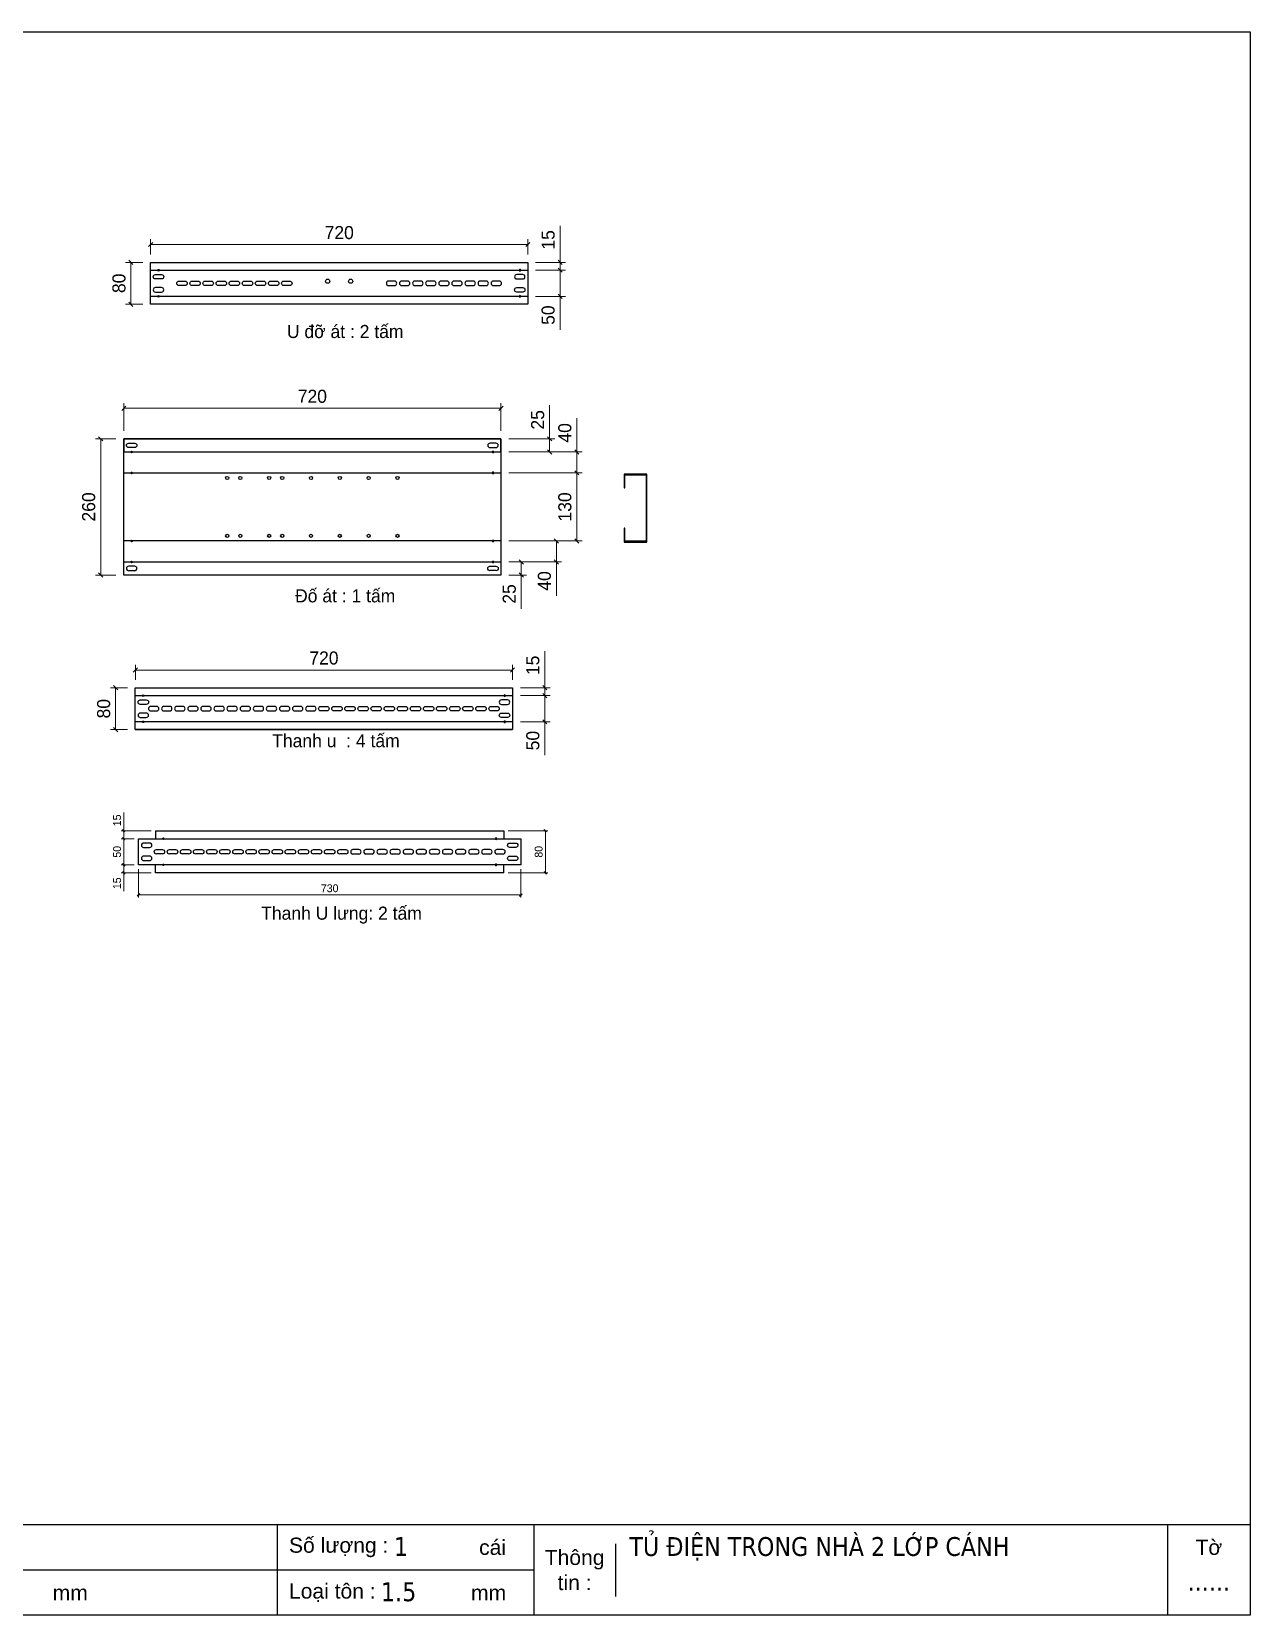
# Model space of a CAD drawing. Header units: millimetres. Extents: x 0 to 4277, y 0 to 3024.
# Drawn here: x 1950 to 4277, y 0 to 3024 of the extents above; entities that cross this region are included whole.
import ezdxf
from ezdxf.enums import TextEntityAlignment as Align

# ---------------------------------------------------------------- set-up
doc = ezdxf.new("R2010")
doc.units = ezdxf.units.MM
doc.layers.add('CNC', color=7, linetype='Continuous')
doc.layers.add('DIM', color=253, linetype='Continuous')
doc.styles.add('Arial', font='arial.ttf')
doc.styles.add('Tahoma (Input Text)', font='tahoma.ttf')
doc.dimstyles.new('Dim-15', dxfattribs={"dimtxt": 15, "dimasz": 5, "dimexe": 5, "dimexo": 8, "dimgap": 5, "dimtad": 1, "dimdec": 0, "dimtxsty": 'Standard', "dimblk": 'OBLIQUE', "dimcen": 10, "dimclrd": 5, "dimclre": 5, "dimclrt": 3, "dimazin": 3, "dimtfac": 1, "dimtdec": 0, "dimtmove": 0, "dimatfit": 3, "dimldrblk": 'OBLIQUE', "dimlwd": 9, "dimlwe": 9})
doc.dimstyles.new('Dim-25', dxfattribs={"dimtxt": 25, "dimasz": 8, "dimexe": 10, "dimexo": 15, "dimgap": 10, "dimtad": 1, "dimdec": 0, "dimtxsty": 'Standard', "dimblk": 'OBLIQUE', "dimcen": 10, "dimclrd": 5, "dimclre": 5, "dimclrt": 3, "dimazin": 3, "dimtfac": 1, "dimtdec": 0, "dimtmove": 0, "dimatfit": 3, "dimldrblk": 'OBLIQUE', "dimlwd": 9, "dimlwe": 9})

# ---------------------------------------------------------------- blocks, each defined once
blk = doc.blocks.new('khungtenAsean2')
at = {"color": 7}
for p, q in [((2970, -1980), (0, -1980)), ((1680, -1980), (1680, -2100)), ((2020, -1980), (2020, -2100)), ((2860, -1980), (2860, -2100)), ((2128.3, -2005), (2128.3, -2075)), ((2020, -2040), (0, -2040))]:
    blk.add_line(p, q, dxfattribs=at)
blk.add_lwpolyline([(0, 0), (2970, 0), (2970, -2100), (0, -2100)], close=True, dxfattribs=at)
at = {"color": 2, "char_height": 20, "style": 'Arial'}
for s, insert, width, attachment_point in [('  Số lượng :', (1680, -2010), 917.634, 4), ('cái', (1947.6, -2010), 917.634, 4), ('Thông\\Ptin :', (2074.2, -2040), 108.311, 5), ('Tờ', (2915, -2010), 110, 5), ('  Loại tôn :', (1680, -2070), 917.634, 4), ('mm', (1382.3, -2070), 917.634, 4), ('mm', (1936.9, -2070), 917.634, 4)]:
    blk.add_mtext(s, dxfattribs=dict(at, insert=insert, width=width, attachment_point=attachment_point))
at = {"color": 1, "style": 'Tahoma (Input Text)', "flags": 8}
for tag, p in [('#03', (506.6, -2019.3)), ('#01', (137.1, -2021.3)), ('#05', (1106.6, -2021.3)), ('#07', (1834.7, -2021.3)), ('#09', (2146.7, -2021.3)), ('#02', (98.5, -2081.3)), ('#04', (486.1, -2081.3)), ('#06', (1065.3, -2081.3)), ('#08', (1817.4, -2081.3)), ('#10', (2146.7, -2081.3))]:
    blk.add_attdef(tag, p, '', height=25, dxfattribs=at)
blk.add_attdef('#11', text='', height=25, dxfattribs=at).set_placement((2915, -2067.3), align=Align.CENTER)
blk = doc.blocks.new('ovan8.5x20')
at = {"layer": 'CNC', "color": 2, "lineweight": -3}
for p, q in [((5.7, 4.2), (-5.8, 4.2)), ((-5.8, -4.2), (5.7, -4.2))]:
    blk.add_line(p, q, dxfattribs=at)
for centre, start, end in [((-5.8, 0), 90, 270), ((5.7, 0), 270, 90)]:
    blk.add_arc(centre, 4.25, start, end, dxfattribs=at)
blk = doc.blocks.new('f3daunguoc')
at = {"layer": 'CNC', "color": 2, "lineweight": -3}
blk.add_circle((0, 0), 1.5, dxfattribs=at)
blk = doc.blocks.new('*D6')
at = {"color": 0, "linetype": 'ByBlock', "lineweight": -2}
for p, q in [((2143.8, 2579.5), (2135.8, 2587.5)), ((2135.8, 2507.5), (2143.8, 2499.5))]:
    blk.add_line(p, q, dxfattribs=at)
at = {"layer": 'Defpoints', "color": 0, "transparency": 16777216}
for p in [(2177.5, 2583.5), (2139.8, 2503.5), (2177.5, 2503.5)]:
    blk.add_point(p, dxfattribs=at)
at = {"layer": 'DIM', "color": 5, "lineweight": 9, "transparency": 16777216}
for p, q in [((2162.5, 2583.5), (2129.8, 2583.5)), ((2139.8, 2583.5), (2139.8, 2503.5)), ((2162.5, 2503.5), (2129.8, 2503.5))]:
    blk.add_line(p, q, dxfattribs=at)
at = {"layer": 'DIM', "color": 3, "transparency": 16777216, "insert": (2117.1, 2543.5), "char_height": 25, "attachment_point": 5, "rotation": 90}
blk.add_mtext('80', dxfattribs=at)
blk = doc.blocks.new('_Oblique')
at = {"color": 0, "linetype": 'ByBlock', "lineweight": -2}
blk.add_line((-0.5, -0.5), (0.5, 0.5), dxfattribs=at)
blk = doc.blocks.new('*D7')
at = {"color": 0, "linetype": 'ByBlock', "lineweight": -2}
for p, q in [((2181.5, 2621.5), (2173.5, 2613.5)), ((2893.5, 2613.5), (2901.5, 2621.5))]:
    blk.add_line(p, q, dxfattribs=at)
at = {"layer": 'Defpoints', "color": 0, "transparency": 16777216}
for p in [(2897.5, 2617.5), (2177.5, 2583.5), (2897.5, 2583.5)]:
    blk.add_point(p, dxfattribs=at)
at = {"layer": 'DIM', "color": 5, "lineweight": 9, "transparency": 16777216}
for p, q in [((2177.5, 2598.5), (2177.5, 2627.5)), ((2177.5, 2617.5), (2897.5, 2617.5)), ((2897.5, 2598.5), (2897.5, 2627.5))]:
    blk.add_line(p, q, dxfattribs=at)
at = {"layer": 'DIM', "color": 3, "transparency": 16777216, "insert": (2537.5, 2640.2), "char_height": 25, "attachment_point": 5}
blk.add_mtext('720', dxfattribs=at)
blk = doc.blocks.new('*D8')
at = {"color": 0, "linetype": 'ByBlock', "lineweight": -2}
for p, q in [((2955.2, 2587.5), (2963.2, 2579.5)), ((2963.2, 2564.5), (2955.2, 2572.5))]:
    blk.add_line(p, q, dxfattribs=at)
at = {"layer": 'Defpoints', "color": 0, "transparency": 16777216}
for p in [(2897.5, 2583.5), (2959.2, 2583.5), (2897.5, 2568.5)]:
    blk.add_point(p, dxfattribs=at)
at = {"layer": 'DIM', "color": 5, "lineweight": 9, "transparency": 16777216}
for p, q in [((2959.2, 2583.5), (2959.2, 2653.2)), ((2912.5, 2583.5), (2969.2, 2583.5)), ((2959.2, 2568.5), (2959.2, 2583.5)), ((2912.5, 2568.5), (2969.2, 2568.5)), ((2959.2, 2568.5), (2959.2, 2560.5))]:
    blk.add_line(p, q, dxfattribs=at)
at = {"layer": 'DIM', "color": 3, "transparency": 16777216, "insert": (2936.4, 2626.4), "char_height": 25, "attachment_point": 5, "rotation": 90}
blk.add_mtext('15', dxfattribs=at)
blk = doc.blocks.new('*D9')
at = {"color": 0, "linetype": 'ByBlock', "lineweight": -2}
for p, q in [((2963.2, 2564.5), (2955.2, 2572.5)), ((2955.2, 2522.5), (2963.2, 2514.5))]:
    blk.add_line(p, q, dxfattribs=at)
at = {"layer": 'Defpoints', "color": 0, "transparency": 16777216}
for p in [(2897.5, 2568.5), (2897.5, 2518.5), (2959.2, 2518.5)]:
    blk.add_point(p, dxfattribs=at)
at = {"layer": 'DIM', "color": 5, "lineweight": 9, "transparency": 16777216}
for p, q in [((2912.5, 2568.5), (2969.2, 2568.5)), ((2959.2, 2568.5), (2959.2, 2518.5)), ((2912.5, 2518.5), (2969.2, 2518.5)), ((2959.2, 2518.5), (2959.2, 2454.8))]:
    blk.add_line(p, q, dxfattribs=at)
at = {"layer": 'DIM', "color": 3, "transparency": 16777216, "insert": (2936.4, 2482.7), "char_height": 25, "attachment_point": 5, "rotation": 90}
blk.add_mtext('50', dxfattribs=at)
blk = doc.blocks.new('*D10')
at = {"color": 0, "linetype": 'ByBlock', "lineweight": -2}
for p, q in [((2114.6, 1767.2), (2106.6, 1775.2)), ((2106.6, 1695.2), (2114.6, 1687.2))]:
    blk.add_line(p, q, dxfattribs=at)
at = {"layer": 'Defpoints', "color": 0, "transparency": 16777216}
for p in [(2148.3, 1771.2), (2110.6, 1691.2), (2148.3, 1691.2)]:
    blk.add_point(p, dxfattribs=at)
at = {"layer": 'DIM', "color": 5, "lineweight": 9, "transparency": 16777216}
for p, q in [((2133.3, 1771.2), (2100.6, 1771.2)), ((2110.6, 1771.2), (2110.6, 1691.2)), ((2133.3, 1691.2), (2100.6, 1691.2))]:
    blk.add_line(p, q, dxfattribs=at)
at = {"layer": 'DIM', "color": 3, "transparency": 16777216, "insert": (2087.9, 1731.2), "char_height": 25, "attachment_point": 5, "rotation": 90}
blk.add_mtext('80', dxfattribs=at)
blk = doc.blocks.new('*D11')
at = {"color": 0, "linetype": 'ByBlock', "lineweight": -2}
for p, q in [((2152.3, 1809.1), (2144.3, 1801.1)), ((2864.3, 1801.1), (2872.3, 1809.1))]:
    blk.add_line(p, q, dxfattribs=at)
at = {"layer": 'Defpoints', "color": 0, "transparency": 16777216}
for p in [(2868.3, 1805.1), (2148.3, 1771.2), (2868.3, 1771.2)]:
    blk.add_point(p, dxfattribs=at)
at = {"layer": 'DIM', "color": 5, "lineweight": 9, "transparency": 16777216}
for p, q in [((2148.3, 1786.2), (2148.3, 1815.1)), ((2868.3, 1786.2), (2868.3, 1815.1)), ((2148.3, 1805.1), (2868.3, 1805.1))]:
    blk.add_line(p, q, dxfattribs=at)
at = {"layer": 'DIM', "color": 3, "transparency": 16777216, "insert": (2508.3, 1827.9), "char_height": 25, "attachment_point": 5}
blk.add_mtext('720', dxfattribs=at)
blk = doc.blocks.new('*D12')
at = {"color": 0, "linetype": 'ByBlock', "lineweight": -2}
for p, q in [((2926, 1775.2), (2934, 1767.2)), ((2934, 1752.2), (2926, 1760.2))]:
    blk.add_line(p, q, dxfattribs=at)
at = {"layer": 'Defpoints', "color": 0, "transparency": 16777216}
for p in [(2868.3, 1771.2), (2868.3, 1756.2), (2930, 1771.2)]:
    blk.add_point(p, dxfattribs=at)
at = {"layer": 'DIM', "color": 5, "lineweight": 9, "transparency": 16777216}
for p, q in [((2930, 1771.2), (2930, 1840.8)), ((2883.3, 1771.2), (2940, 1771.2)), ((2883.3, 1756.2), (2940, 1756.2)), ((2930, 1756.2), (2930, 1771.2)), ((2930, 1756.2), (2930, 1748.2))]:
    blk.add_line(p, q, dxfattribs=at)
at = {"layer": 'DIM', "color": 3, "transparency": 16777216, "insert": (2907.2, 1814), "char_height": 25, "attachment_point": 5, "rotation": 90}
blk.add_mtext('15', dxfattribs=at)
blk = doc.blocks.new('*D13')
at = {"color": 0, "linetype": 'ByBlock', "lineweight": -2}
for p, q in [((2934, 1752.2), (2926, 1760.2)), ((2926, 1710.2), (2934, 1702.2))]:
    blk.add_line(p, q, dxfattribs=at)
at = {"layer": 'Defpoints', "color": 0, "transparency": 16777216}
for p in [(2868.3, 1756.2), (2868.3, 1706.2), (2930, 1706.2)]:
    blk.add_point(p, dxfattribs=at)
at = {"layer": 'DIM', "color": 5, "lineweight": 9, "transparency": 16777216}
for p, q in [((2883.3, 1756.2), (2940, 1756.2)), ((2930, 1756.2), (2930, 1706.2)), ((2883.3, 1706.2), (2940, 1706.2)), ((2930, 1706.2), (2930, 1642.5))]:
    blk.add_line(p, q, dxfattribs=at)
at = {"layer": 'DIM', "color": 3, "transparency": 16777216, "insert": (2907.2, 1670.3), "char_height": 25, "attachment_point": 5, "rotation": 90}
blk.add_mtext('50', dxfattribs=at)
blk = doc.blocks.new('*D14')
at = {"color": 0, "linetype": 'ByBlock', "lineweight": -2}
for p, q in [((2156.8, 1378), (2151.8, 1373)), ((2881.8, 1373), (2886.8, 1378))]:
    blk.add_line(p, q, dxfattribs=at)
at = {"layer": 'Defpoints', "color": 0, "transparency": 16777216}
for p in [(2154.3, 1433), (2884.3, 1433), (2884.3, 1375.5)]:
    blk.add_point(p, dxfattribs=at)
at = {"layer": 'DIM', "color": 5, "lineweight": 9, "transparency": 16777216}
for p, q in [((2154.3, 1425), (2154.3, 1370.5)), ((2884.3, 1425), (2884.3, 1370.5)), ((2154.3, 1375.5), (2884.3, 1375.5))]:
    blk.add_line(p, q, dxfattribs=at)
at = {"layer": 'DIM', "color": 3, "transparency": 16777216, "insert": (2519.3, 1388.2), "char_height": 15, "attachment_point": 5}
blk.add_mtext('730', dxfattribs=at)
blk = doc.blocks.new('*D15')
at = {"color": 0, "linetype": 'ByBlock', "lineweight": -2}
for p, q in [((2933.5, 1495.5), (2928.5, 1500.5)), ((2928.5, 1420.5), (2933.5, 1415.5))]:
    blk.add_line(p, q, dxfattribs=at)
at = {"layer": 'Defpoints', "color": 0, "transparency": 16777216}
for p in [(2851.8, 1498), (2931, 1498), (2851.8, 1418)]:
    blk.add_point(p, dxfattribs=at)
at = {"layer": 'DIM', "color": 5, "lineweight": 9, "transparency": 16777216}
for p, q in [((2859.8, 1498), (2936, 1498)), ((2931, 1418), (2931, 1498)), ((2859.8, 1418), (2936, 1418))]:
    blk.add_line(p, q, dxfattribs=at)
at = {"layer": 'DIM', "color": 3, "transparency": 16777216, "insert": (2918.3, 1458), "char_height": 15, "attachment_point": 5, "rotation": 90}
blk.add_mtext('80', dxfattribs=at)
blk = doc.blocks.new('*D16')
at = {"color": 0, "linetype": 'ByBlock', "lineweight": -2}
for p, q in [((2128.5, 1480.5), (2123.5, 1485.5)), ((2123.5, 1435.5), (2128.5, 1430.5))]:
    blk.add_line(p, q, dxfattribs=at)
at = {"layer": 'Defpoints', "color": 0, "transparency": 16777216}
for p in [(2154.3, 1483), (2126, 1433), (2154.3, 1433)]:
    blk.add_point(p, dxfattribs=at)
at = {"layer": 'DIM', "color": 5, "lineweight": 9, "transparency": 16777216}
for p, q in [((2146.3, 1483), (2121, 1483)), ((2126, 1483), (2126, 1433)), ((2146.3, 1433), (2121, 1433))]:
    blk.add_line(p, q, dxfattribs=at)
at = {"layer": 'DIM', "color": 3, "transparency": 16777216, "insert": (2113.4, 1458), "char_height": 15, "attachment_point": 5, "rotation": 90}
blk.add_mtext('50', dxfattribs=at)
blk = doc.blocks.new('*D17')
at = {"color": 0, "linetype": 'ByBlock', "lineweight": -2}
for p, q in [((2128.5, 1430.5), (2123.5, 1435.5)), ((2123.5, 1420.5), (2128.5, 1415.5))]:
    blk.add_line(p, q, dxfattribs=at)
at = {"layer": 'Defpoints', "color": 0, "transparency": 16777216}
for p in [(2154.3, 1433), (2126, 1418), (2186.8, 1418)]:
    blk.add_point(p, dxfattribs=at)
at = {"layer": 'DIM', "color": 5, "lineweight": 9, "transparency": 16777216}
for p, q in [((2146.3, 1433), (2121, 1433)), ((2126, 1433), (2126, 1418)), ((2178.8, 1418), (2121, 1418)), ((2126, 1418), (2126, 1382.8))]:
    blk.add_line(p, q, dxfattribs=at)
at = {"layer": 'DIM', "color": 3, "transparency": 16777216, "insert": (2113.4, 1397.9), "char_height": 15, "attachment_point": 5, "rotation": 90}
blk.add_mtext('15', dxfattribs=at)
blk = doc.blocks.new('*D18')
at = {"color": 0, "linetype": 'ByBlock', "lineweight": -2}
for p, q in [((2128.5, 1495.5), (2123.5, 1500.5)), ((2123.5, 1485.5), (2128.5, 1480.5))]:
    blk.add_line(p, q, dxfattribs=at)
at = {"layer": 'Defpoints', "color": 0, "transparency": 16777216}
for p in [(2126, 1498), (2154.3, 1483), (2186.8, 1498)]:
    blk.add_point(p, dxfattribs=at)
at = {"layer": 'DIM', "color": 5, "lineweight": 9, "transparency": 16777216}
for p, q in [((2126, 1498), (2126, 1533.1)), ((2178.8, 1498), (2121, 1498)), ((2146.3, 1483), (2121, 1483)), ((2126, 1483), (2126, 1498))]:
    blk.add_line(p, q, dxfattribs=at)
at = {"layer": 'DIM', "color": 3, "transparency": 16777216, "insert": (2113.4, 1518), "char_height": 15, "attachment_point": 5, "rotation": 90}
blk.add_mtext('15', dxfattribs=at)
blk = doc.blocks.new('*D21')
at = {"color": 0, "linetype": 'ByBlock', "lineweight": -2}
for p, q in [((2130.2, 2308.8), (2122.2, 2300.8)), ((2842.2, 2300.8), (2850.2, 2308.8))]:
    blk.add_line(p, q, dxfattribs=at)
at = {"layer": 'Defpoints', "color": 0, "ltscale": 3, "transparency": 16777216}
for p in [(2846.2, 2304.8), (2126.2, 2246.5), (2846.2, 2246.5)]:
    blk.add_point(p, dxfattribs=at)
at = {"layer": 'DIM', "color": 5, "lineweight": 9, "ltscale": 3, "transparency": 16777216}
for p, q in [((2126.2, 2261.5), (2126.2, 2314.8)), ((2126.2, 2304.8), (2846.2, 2304.8)), ((2846.2, 2261.5), (2846.2, 2314.8))]:
    blk.add_line(p, q, dxfattribs=at)
at = {"layer": 'DIM', "color": 3, "ltscale": 3, "transparency": 16777216, "insert": (2486.2, 2327.6), "char_height": 25, "attachment_point": 5}
blk.add_mtext('720', dxfattribs=at)
blk = doc.blocks.new('*D22')
at = {"color": 0, "linetype": 'ByBlock', "lineweight": -2}
for p, q in [((2086.1, 2242.5), (2078.1, 2250.5)), ((2078.1, 1990.5), (2086.1, 1982.5))]:
    blk.add_line(p, q, dxfattribs=at)
at = {"layer": 'Defpoints', "color": 0, "ltscale": 3, "transparency": 16777216}
for p in [(2126.2, 2246.5), (2082.1, 1986.5), (2126.2, 1986.5)]:
    blk.add_point(p, dxfattribs=at)
at = {"layer": 'DIM', "color": 5, "lineweight": 9, "ltscale": 3, "transparency": 16777216}
for p, q in [((2111.2, 2246.5), (2072.1, 2246.5)), ((2082.1, 2246.5), (2082.1, 1986.5)), ((2111.2, 1986.5), (2072.1, 1986.5))]:
    blk.add_line(p, q, dxfattribs=at)
at = {"layer": 'DIM', "color": 3, "ltscale": 3, "transparency": 16777216, "insert": (2059.3, 2116.5), "char_height": 25, "attachment_point": 5, "rotation": 90}
blk.add_mtext('260', dxfattribs=at)
blk = doc.blocks.new('*D23')
at = {"color": 0, "linetype": 'ByBlock', "lineweight": -2}
for p, q in [((2943.2, 2242.5), (2935.2, 2250.5)), ((2935.2, 2225.5), (2943.2, 2217.5))]:
    blk.add_line(p, q, dxfattribs=at)
at = {"layer": 'Defpoints', "color": 0, "ltscale": 3, "transparency": 16777216}
for p in [(2846.2, 2246.5), (2939.2, 2246.5), (2846.2, 2221.5)]:
    blk.add_point(p, dxfattribs=at)
at = {"layer": 'DIM', "color": 5, "lineweight": 9, "ltscale": 3, "transparency": 16777216}
for p, q in [((2939.2, 2246.5), (2939.2, 2311)), ((2861.2, 2246.5), (2949.2, 2246.5)), ((2939.2, 2221.5), (2939.2, 2246.5)), ((2861.2, 2221.5), (2949.2, 2221.5))]:
    blk.add_line(p, q, dxfattribs=at)
at = {"layer": 'DIM', "color": 3, "ltscale": 3, "transparency": 16777216, "insert": (2916.4, 2282.8), "char_height": 25, "attachment_point": 5, "rotation": 90}
blk.add_mtext('25', dxfattribs=at)
blk = doc.blocks.new('*D24')
at = {"color": 0, "linetype": 'ByBlock', "lineweight": -2}
for p, q in [((2995.1, 2217.5), (2987.1, 2225.5)), ((2987.1, 2185.5), (2995.1, 2177.5))]:
    blk.add_line(p, q, dxfattribs=at)
at = {"layer": 'Defpoints', "color": 0, "ltscale": 3, "transparency": 16777216}
for p in [(2846.2, 2221.5), (2991.1, 2221.5), (2846.2, 2181.5)]:
    blk.add_point(p, dxfattribs=at)
at = {"layer": 'DIM', "color": 5, "lineweight": 9, "ltscale": 3, "transparency": 16777216}
for p, q in [((2991.1, 2221.5), (2991.1, 2286.3)), ((2861.2, 2221.5), (3001.1, 2221.5)), ((2991.1, 2181.5), (2991.1, 2221.5)), ((2861.2, 2181.5), (3001.1, 2181.5))]:
    blk.add_line(p, q, dxfattribs=at)
at = {"layer": 'DIM', "color": 3, "ltscale": 3, "transparency": 16777216, "insert": (2968.3, 2257.9), "char_height": 25, "attachment_point": 5, "rotation": 90}
blk.add_mtext('40', dxfattribs=at)
blk = doc.blocks.new('*D25')
at = {"color": 0, "linetype": 'ByBlock', "lineweight": -2}
for p, q in [((2995.1, 2177.5), (2987.1, 2185.5)), ((2987.1, 2055.5), (2995.1, 2047.5))]:
    blk.add_line(p, q, dxfattribs=at)
at = {"layer": 'Defpoints', "color": 0, "ltscale": 3, "transparency": 16777216}
for p in [(2846.2, 2181.5), (2991.1, 2181.5), (2846.2, 2051.5)]:
    blk.add_point(p, dxfattribs=at)
at = {"layer": 'DIM', "color": 5, "lineweight": 9, "ltscale": 3, "transparency": 16777216}
for p, q in [((2861.2, 2181.5), (3001.1, 2181.5)), ((2991.1, 2051.5), (2991.1, 2181.5)), ((2861.2, 2051.5), (3001.1, 2051.5))]:
    blk.add_line(p, q, dxfattribs=at)
at = {"layer": 'DIM', "color": 3, "ltscale": 3, "transparency": 16777216, "insert": (2968.3, 2116.5), "char_height": 25, "attachment_point": 5, "rotation": 90}
blk.add_mtext('130', dxfattribs=at)
blk = doc.blocks.new('*D26')
at = {"color": 0, "linetype": 'ByBlock', "lineweight": -2}
for p, q in [((2956.1, 2047.5), (2948.1, 2055.5)), ((2948.1, 2015.5), (2956.1, 2007.5))]:
    blk.add_line(p, q, dxfattribs=at)
at = {"layer": 'Defpoints', "color": 0, "ltscale": 3, "transparency": 16777216}
for p in [(2846.2, 2051.5), (2846.2, 2011.5), (2952.1, 2011.5)]:
    blk.add_point(p, dxfattribs=at)
at = {"layer": 'DIM', "color": 5, "lineweight": 9, "ltscale": 3, "transparency": 16777216}
for p, q in [((2861.2, 2051.5), (2962.1, 2051.5)), ((2952.1, 2051.5), (2952.1, 2011.5)), ((2861.2, 2011.5), (2962.1, 2011.5)), ((2952.1, 2011.5), (2952.1, 1946.8))]:
    blk.add_line(p, q, dxfattribs=at)
at = {"layer": 'DIM', "color": 3, "ltscale": 3, "transparency": 16777216, "insert": (2929.3, 1975.2), "char_height": 25, "attachment_point": 5, "rotation": 90}
blk.add_mtext('40', dxfattribs=at)
blk = doc.blocks.new('*D27')
at = {"color": 0, "linetype": 'ByBlock', "lineweight": -2}
for p, q in [((2889, 2007.5), (2881, 2015.5)), ((2881, 1990.5), (2889, 1982.5))]:
    blk.add_line(p, q, dxfattribs=at)
at = {"layer": 'Defpoints', "color": 0, "ltscale": 3, "transparency": 16777216}
for p in [(2846.2, 2011.5), (2846.2, 1986.5), (2885, 1986.5)]:
    blk.add_point(p, dxfattribs=at)
at = {"layer": 'DIM', "color": 5, "lineweight": 9, "ltscale": 3, "transparency": 16777216}
for p, q in [((2861.2, 2011.5), (2895, 2011.5)), ((2885, 2011.5), (2885, 1986.5)), ((2861.2, 1986.5), (2895, 1986.5)), ((2885, 1986.5), (2885, 1922.1))]:
    blk.add_line(p, q, dxfattribs=at)
at = {"layer": 'DIM', "color": 3, "ltscale": 3, "transparency": 16777216, "insert": (2862.2, 1950.3), "char_height": 25, "attachment_point": 5, "rotation": 90}
blk.add_mtext('25', dxfattribs=at)

msp = doc.modelspace()

# ---------------------------------------------------------------- linework, layer by layer
at = {"color": 7}
for p, q in [((2148.2, 1771.2), (2868.2, 1771.2)), ((2154.3, 1483), (2884.3, 1483)), ((2154.3, 1433), (2154.3, 1483)), ((2186.8, 1498), (2851.8, 1498)), ((2186.8, 1498), (2186.8, 1483)), ((2851.8, 1498), (2851.8, 1483)), ((2884.3, 1483), (2884.3, 1433)), ((2884.3, 1433), (2154.3, 1433)), ((2186.8, 1418), (2186.8, 1433)), ((2851.8, 1418), (2851.8, 1433)), ((2851.8, 1418), (2186.8, 1418))]:
    msp.add_line(p, q, dxfattribs=at)
at = {"color": 2}
msp.add_line((2148.2, 1691.2), (2868.2, 1691.2), dxfattribs=at)
at = {"color": 7}
for points in [[(2177.4, 2583.5), (2897.4, 2583.5), (2897.4, 2503.5), (2177.4, 2503.5)], [(2148.2, 1771.2), (2868.2, 1771.2), (2868.2, 1691.2), (2148.2, 1691.2)], [(2148.2, 1756.2), (2868.2, 1756.2), (2868.2, 1706.2), (2148.2, 1706.2)]]:
    msp.add_lwpolyline(points, close=True, dxfattribs=at)
at = {"color": 8}
for points in [[(2177.4, 2568.5), (2897.4, 2568.5), (2897.4, 2518.5), (2177.4, 2518.5)], [(2126.2, 2221.5), (2846.2, 2221.5), (2846.2, 2246.5), (2126.2, 2246.5)], [(3081.3, 2075.8), (3081.3, 2049.3), (3124.8, 2049.3), (3124.8, 2179.3), (3081.3, 2179.3), (3081.3, 2152.8), (3082.8, 2152.8), (3082.8, 2177.8), (3123.3, 2177.8), (3123.3, 2050.8), (3082.8, 2050.8), (3082.8, 2075.8)], [(2126.2, 2011.5), (2846.2, 2011.5), (2846.2, 1986.5), (2126.2, 1986.5)]]:
    msp.add_lwpolyline(points, close=True, dxfattribs=at)
at = {"color": 7, "ltscale": 3}
for points in [[(2126.2, 2246.5), (2846.2, 2246.5), (2846.2, 1986.5), (2126.2, 1986.5)], [(2126.2, 2181.5), (2846.2, 2181.5), (2846.2, 2051.5), (2126.2, 2051.5)]]:
    msp.add_lwpolyline(points, close=True, dxfattribs=at)
at = {"color": 2}
for centre in [(2515.4, 2547.5), (2559.4, 2547.5)]:
    msp.add_circle(centre, 4, dxfattribs=at)
at = {"color": 2, "ltscale": 3}
for centre in [(2323.7, 2171.8), (2348.7, 2171.8), (2403.7, 2171.8), (2428.7, 2171.8), (2483.7, 2171.8), (2538.7, 2171.8), (2593.7, 2171.8), (2648.7, 2171.8), (2323.7, 2061.3), (2348.7, 2061.3), (2403.7, 2061.3), (2428.7, 2061.3), (2483.7, 2061.3), (2538.7, 2061.3), (2593.7, 2061.3), (2648.7, 2061.3)]:
    msp.add_circle(centre, 3, dxfattribs=at)

# ---------------------------------------------------------------- block references
ref = msp.add_blockref('khungtenAsean2', (0, 3024), dxfattribs=dict(xscale=1.440000000002328, yscale=1.440000000002328, zscale=1.440000000002328))
ref.add_attrib('#11', '......', dxfattribs={"color": 1, "height": 36, "style": 'Tahoma (Input Text)'}).set_placement((4197.6, 47), align=Align.CENTER)
ref.add_attrib('#09', 'TỦ ĐIỆN TRONG NHÀ 2 LỚP CÁNH', (3091.3, 113.4), dxfattribs={"color": 1, "height": 36, "style": 'Tahoma (Input Text)'})
ref.add_attrib('#08', '1.5', (2617.1, 27), dxfattribs={"color": 1, "height": 36, "style": 'Tahoma (Input Text)'})
ref.add_attrib('#07', '1', (2641.9, 113.4), dxfattribs={"color": 1, "height": 36, "style": 'Tahoma (Input Text)'})
at = {"lineweight": -3, "rotation": 270}
for p in [(2192.4, 2568.5), (2192.4, 2518.5), (2141.2, 2221.5), (2141.2, 2181.5), (2141.2, 2051.5), (2141.2, 2011.5), (2163.2, 1756.2), (2163.2, 1706.2), (2201.8, 1483), (2201.8, 1433)]:
    msp.add_blockref('f3daunguoc', p, dxfattribs=at)
at = {"lineweight": -3, "xscale": -1, "rotation": 90}
for p in [(2882.6, 2568.5), (2882.6, 2518.5), (2831.2, 2221.5), (2831.2, 2181.5), (2831.2, 2051.5), (2831.2, 2011.5), (2853.4, 1756.2), (2853.4, 1706.2), (2836.8, 1483), (2836.8, 1433)]:
    msp.add_blockref('f3daunguoc', p, dxfattribs=at)
at = {"layer": 'CNC', "lineweight": -3, "xscale": -1, "rotation": 180}
for p in [(2192.6, 2556), (2237.4, 2543.5), (2262.4, 2543.5), (2287.4, 2543.5), (2312.4, 2543.5), (2337.4, 2543.5), (2362.4, 2543.5), (2387.4, 2543.5), (2412.4, 2543.5), (2437.4, 2543.5), (2141.4, 2234), (2163.5, 1743.7), (2508.2, 1731.2), (2533.2, 1731.2), (2558.2, 1731.2), (2583.2, 1731.2), (2608.2, 1731.2), (2633.2, 1731.2), (2658.2, 1731.2), (2683.2, 1731.2), (2708.2, 1731.2), (2733.2, 1731.2), (2758.2, 1731.2), (2783.2, 1731.2), (2808.2, 1731.2), (2833.2, 1731.2), (2194.3, 1458), (2219.3, 1458), (2244.3, 1458), (2269.3, 1458), (2294.3, 1458), (2319.3, 1458), (2344.3, 1458), (2369.3, 1458), (2394.3, 1458), (2419.3, 1458), (2444.3, 1458), (2469.3, 1458), (2494.3, 1458), (2519.3, 1458), (2544.3, 1458), (2868.8, 1470.5), (2868.8, 1445.5)]:
    msp.add_blockref('ovan8.5x20', p, dxfattribs=at)
at = {"layer": 'CNC', "lineweight": -3, "rotation": 180}
for p in [(2637.4, 2543.5), (2662.4, 2543.5), (2687.4, 2543.5), (2712.4, 2543.5), (2737.4, 2543.5), (2762.4, 2543.5), (2787.4, 2543.5), (2812.4, 2543.5), (2837.4, 2543.5), (2882.1, 2556), (2830.9, 2234), (2183.2, 1731.2), (2208.2, 1731.2), (2233.2, 1731.2), (2258.2, 1731.2), (2283.2, 1731.2), (2308.2, 1731.2), (2333.2, 1731.2), (2358.2, 1731.2), (2383.2, 1731.2), (2408.2, 1731.2), (2433.2, 1731.2), (2458.2, 1731.2), (2483.2, 1731.2), (2853, 1743.7), (2169.8, 1470.5), (2569.3, 1458), (2594.3, 1458), (2619.3, 1458), (2644.3, 1458), (2669.3, 1458), (2694.3, 1458), (2719.3, 1458), (2744.3, 1458), (2769.3, 1458), (2794.3, 1458), (2819.3, 1458), (2844.3, 1458), (2169.8, 1445.5)]:
    msp.add_blockref('ovan8.5x20', p, dxfattribs=at)
at = {"layer": 'CNC', "lineweight": -3}
for p in [(2192.6, 2531), (2141.4, 1999), (2163.5, 1718.7)]:
    msp.add_blockref('ovan8.5x20', p, dxfattribs=at)
at = {"layer": 'CNC', "lineweight": -3, "xscale": -1}
for p in [(2882.1, 2531), (2830.9, 1999), (2853, 1718.7)]:
    msp.add_blockref('ovan8.5x20', p, dxfattribs=at)

# ---------------------------------------------------------------- texts
at = {"color": 2, "char_height": 25, "width": 775, "attachment_point": 5}
for s, insert in [('U đỡ át : 2 tấm', (2548.9, 2451.3)), ('Đố át : 1 tấm', (2548.9, 1946.6)), ('Thanh u  : 4 tấm ', (2531.3, 1669.9)), ('Thanh U lưng: 2 tấm', (2541.9, 1337))]:
    msp.add_mtext(s, dxfattribs=dict(at, insert=insert))

# ---------------------------------------------------------------- dimensions: what is measured, and where the dimension line sits
at = {"layer": 'DIM', "color": 2}
for base, p1, p2, picture, middle in [((2897.5, 2617.5), (2177.5, 2583.5), (2897.5, 2583.5), '*D7', (2537.5, 2640.2)), ((2868.3, 1805.1), (2148.3, 1771.2), (2868.3, 1771.2), '*D11', (2508.3, 1827.9))]:
    dim = msp.add_linear_dim(base=base, p1=p1, p2=p2, dimstyle='Dim-25', dxfattribs=at)
    dim.commit()
    dim.dimension.update_dxf_attribs({"geometry": picture, "text_midpoint": middle})
for base, p1, p2, picture, middle in [((2959.2, 2583.5), (2897.5, 2568.5), (2897.5, 2583.5), '*D8', (2936.4, 2626.4)), ((2139.8, 2503.5), (2177.5, 2583.5), (2177.5, 2503.5), '*D6', (2117.1, 2543.5)), ((2959.2, 2518.5), (2897.5, 2568.5), (2897.5, 2518.5), '*D9', (2936.4, 2482.7)), ((2930, 1771.2), (2868.3, 1756.2), (2868.3, 1771.2), '*D12', (2907.2, 1814)), ((2110.6, 1691.2), (2148.3, 1771.2), (2148.3, 1691.2), '*D10', (2087.9, 1731.2)), ((2930, 1706.2), (2868.3, 1756.2), (2868.3, 1706.2), '*D13', (2907.2, 1670.3))]:
    dim = msp.add_linear_dim(base=base, p1=p1, p2=p2, angle=90, dimstyle='Dim-25', dxfattribs=at)
    dim.commit()
    dim.dimension.update_dxf_attribs({"geometry": picture, "text_midpoint": middle})
at = {"layer": 'DIM', "color": 7, "ltscale": 3}
dim = msp.add_linear_dim(base=(2846.2, 2304.8), p1=(2126.2, 2246.5), p2=(2846.2, 2246.5), dimstyle='Dim-25', dxfattribs=at)
dim.commit()
dim.dimension.update_dxf_attribs({"geometry": '*D21', "text_midpoint": (2486.2, 2327.6)})
for base, p1, p2, picture, middle in [((2939.2, 2246.5), (2846.2, 2221.5), (2846.2, 2246.5), '*D23', (2916.4, 2282.8)), ((2991.1, 2221.5), (2846.2, 2181.5), (2846.2, 2221.5), '*D24', (2968.3, 2257.9)), ((2082.1, 1986.5), (2126.2, 2246.5), (2126.2, 1986.5), '*D22', (2059.3, 2116.5)), ((2991.1, 2181.5), (2846.2, 2051.5), (2846.2, 2181.5), '*D25', (2968.3, 2116.5)), ((2952.1, 2011.5), (2846.2, 2051.5), (2846.2, 2011.5), '*D26', (2929.3, 1975.2)), ((2885, 1986.5), (2846.2, 2011.5), (2846.2, 1986.5), '*D27', (2862.2, 1950.3))]:
    dim = msp.add_linear_dim(base=base, p1=p1, p2=p2, angle=90, dimstyle='Dim-25', dxfattribs=at)
    dim.commit()
    dim.dimension.update_dxf_attribs({"geometry": picture, "text_midpoint": middle})
at = {"layer": 'DIM', "color": 7}
for base, p1, p2, picture, middle in [((2126, 1498), (2154.3, 1483), (2186.8, 1498), '*D18', (2113.4, 1518)), ((2126, 1433), (2154.3, 1483), (2154.3, 1433), '*D16', (2113.4, 1458)), ((2931, 1498), (2851.8, 1418), (2851.8, 1498), '*D15', (2918.3, 1458)), ((2126, 1418), (2154.3, 1433), (2186.8, 1418), '*D17', (2113.4, 1397.9))]:
    dim = msp.add_linear_dim(base=base, p1=p1, p2=p2, angle=90, dimstyle='Dim-15', dxfattribs=at)
    dim.commit()
    dim.dimension.update_dxf_attribs({"geometry": picture, "text_midpoint": middle})
dim = msp.add_linear_dim(base=(2884.3, 1375.5), p1=(2154.3, 1433), p2=(2884.3, 1433), dimstyle='Dim-15', dxfattribs=at)
dim.commit()
dim.dimension.update_dxf_attribs({"geometry": '*D14', "text_midpoint": (2519.3, 1388.2)})

doc.saveas('drawing.dxf')
